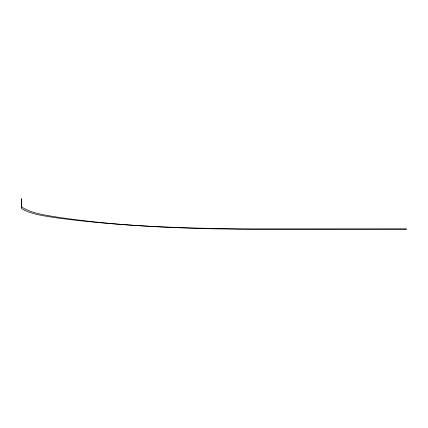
<?xml version="1.0" encoding="UTF-8"?>
<svg xmlns="http://www.w3.org/2000/svg" width="428" height="428" viewBox="0 0 428 428"><rect width="100%" height="100%" fill="white"/><g stroke="black" fill="none" stroke-linecap="round" stroke-linejoin="round"><path stroke-width="0.64" d="M21.4 204.552L21.4 208.441L24.722 210.276M21.4 204.402L21.4 198.918M406.6 228.985L253.927 228.985C187.662 228.456 121.161 226.642 55.415 217.691C45.117 215.99 34.406 214.904 24.872 210.351M406.6 229.162L242.43 229.226C180.734 228.638 118.856 226.214 57.737 217.231C45.405 215.054 31.95 213.652 21.4 206.82L21.4 199.405M21.4 198.699L21.4 199.32"/></g></svg>
